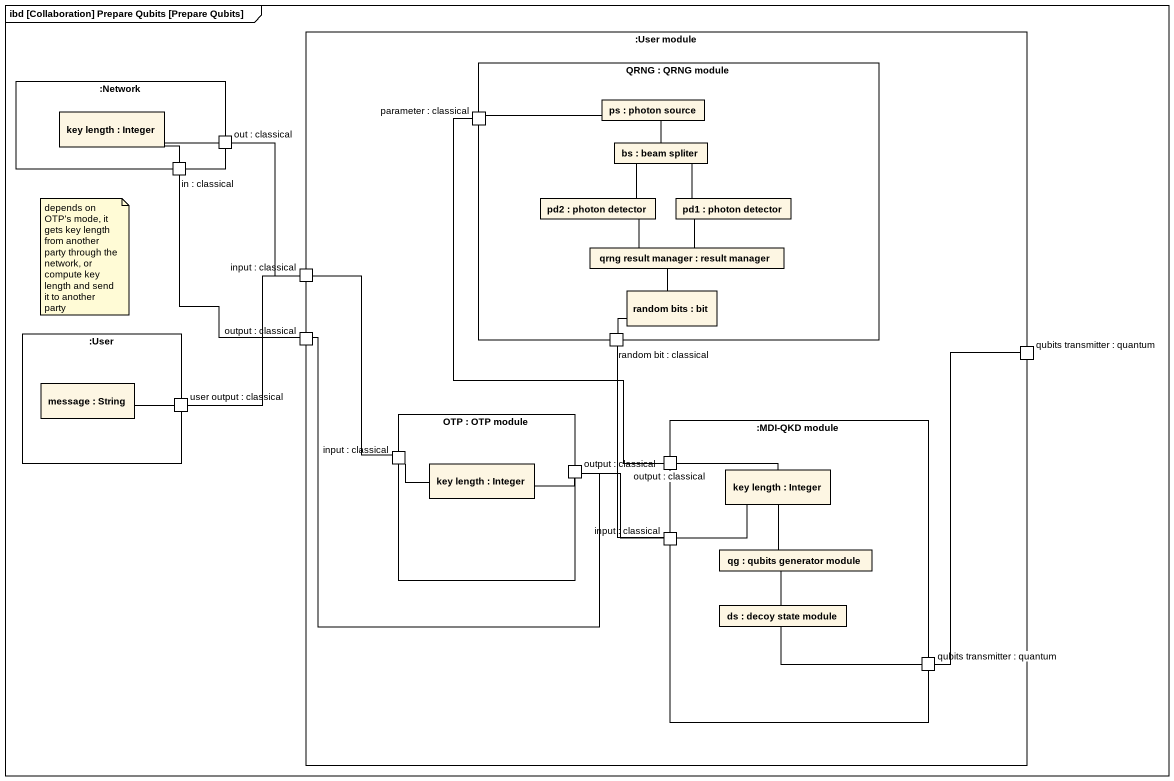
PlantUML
@startuml
mainframe ibd [Collaboration] Prepare Qubits [Prepare Qubits]
rectangle ":User module" as User_module {
  rectangle "QRNG : QRNG module" as QRNG {
    port "parameter : classical" as parameter_classical
    rectangle "ps : photon source" as ps
    rectangle "bs : beam spliter" as bs
    rectangle "pd2 : photon detector" as pd2
    rectangle "pd1 : photon detector" as pd1
    rectangle "qrng result manager : result manager" as qrng_result_manager
    rectangle "random bits : bit" as random_bits
    port "random bit : classical" as random_bit_classical
  }
  port "input : classical" as input_classical
  port "output : classical" as output_classical
  port "qubits transmitter : quantum" as qubits_transmitter_quantum
  rectangle "OTP : OTP module" as OTP {
    port "input : classical" as input_classical_2
    rectangle "key length : Integer" as key_length_2
    port "output : classical" as output_classical_2
  }
  rectangle ":MDI-QKD module" as MDI_QKD_module {
    port "output : classical" as output_classical_3
    rectangle "key length : Integer" as key_length_3
    port "input : classical" as input_classical_3
    rectangle "qg : qubits generator module" as qg
    rectangle "ds : decoy state module" as ds
    port "qubits transmitter : quantum" as qubits_transmitter_quantum_2
  }
}
rectangle ":Network" as Network_ {
  rectangle "key length : Integer" as key_length
  port "out : classical" as out_classical
  port "in : classical" as in_classical
}
rectangle ":User" as User {
  rectangle "message : String" as message
  port "user output : classical" as user_output_classical
}
key_length -right- out_classical
parameter_classical -right- ps
ps -- bs
out_classical -- input_classical
bs -- pd2
bs -- pd1
in_classical -left- key_length
pd2 -right- qrng_result_manager
pd1 -- qrng_result_manager
input_classical -- input_classical_2
qrng_result_manager -- random_bits
random_bits -left- random_bit_classical
output_classical -up- in_classical
message -right- user_output_classical
user_output_classical -up- input_classical
input_classical_2 -right- key_length_2
key_length_2 -right- output_classical_2
output_classical_2 -left- output_classical
output_classical_2 -- input_classical_3
output_classical_3 -up- parameter_classical
key_length_3 -left- output_classical_3
key_length_3 -- qg
input_classical_3 -up- random_bit_classical
input_classical_3 -right- key_length_3
qg -- ds
ds -right- qubits_transmitter_quantum_2
qubits_transmitter_quantum_2 -up- qubits_transmitter_quantum
note as N1
  depends on OTP's mode, it gets key length from another party through the network, or compute key length and send it to another party
end note
@enduml
